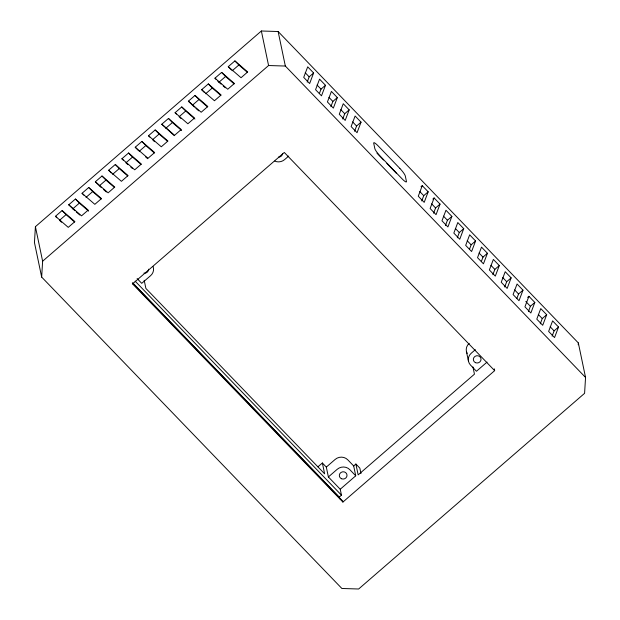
<?xml version="1.0" encoding="UTF-8"?>
<svg xmlns="http://www.w3.org/2000/svg" width="620" height="620" viewBox="0 0 620 620"><rect width="100%" height="100%" fill="white"/><g stroke="black" fill="none" stroke-linecap="round" stroke-linejoin="round"><path stroke-width="0.93" d="M35.41 226.68L34.449 242.544L41.664 277.07L341.876 588.481L358.639 589L584.59 393.32L585.551 377.456L578.336 342.93L278.124 31.519L261.361 31L35.41 226.68L42.625 261.206L41.664 277.07M578.228 344.798L578.336 342.93M307.179 82.119L309.171 76.849L313.627 72.982L307.706 66.836L303.715 77.384L309.644 83.529L313.627 72.982M319.362 93.535L321.021 89.141L325.477 85.281L319.556 79.135L315.565 89.683L321.493 95.829L325.477 85.281M330.879 106.702L332.87 101.432L337.327 97.573L331.406 91.427L327.422 101.975L333.343 108.12L337.327 97.573M342.728 118.993L344.728 113.724L349.176 109.864L343.255 103.718L339.272 114.266L345.193 120.412L349.176 109.864M354.586 131.285L356.578 126.015L361.034 122.156L355.105 116.01L351.122 126.558L357.043 132.703L361.034 122.156M422.259 185.667L418.275 196.215L424.196 202.36L428.18 191.812L422.259 185.667L420.988 186.767M421.747 200.934L423.739 195.664L428.18 191.812M434.108 197.958L430.125 208.506L436.046 214.652L440.037 204.104L434.108 197.958L432.838 199.059M433.597 213.226L435.589 207.956L440.037 204.104M445.447 225.517L447.439 220.247L451.887 216.396L445.958 210.25L441.975 220.797L447.904 226.943L451.887 216.396M457.296 237.809L459.296 232.539L463.737 228.687L457.808 222.541L453.825 233.089L459.753 239.235L463.737 228.687M469.487 249.225L471.146 244.83L475.587 240.978L469.658 234.833L465.674 245.381L471.603 251.526L475.587 240.978M481.337 261.516L482.996 257.122L487.436 253.27L481.507 247.124L477.524 257.672L483.453 263.818L487.436 253.27M492.854 274.683L494.845 269.406L499.286 265.562L493.365 259.416L489.374 269.964L495.303 276.109L499.286 265.562M504.703 286.975L506.703 281.697L511.136 277.861L505.215 271.715L501.224 282.263L507.152 288.409L511.136 277.861M516.894 298.39L518.553 293.988L522.986 290.152L517.064 284.007L513.081 294.554L519.002 300.7L522.986 290.152M528.914 296.298L524.931 306.846L530.852 312.992L534.835 302.444L528.914 296.298L527.643 297.391M528.411 311.558L530.402 306.28L534.835 302.444M540.26 323.849L542.252 318.572L546.693 314.735L540.764 308.589L536.781 319.137L542.702 325.283L546.693 314.735M552.118 336.141L554.11 330.863L558.543 327.027L552.614 320.881L548.63 331.429L554.551 337.575L558.543 327.027M55.474 216.287L62.124 210.537L74.896 221.603L68.254 227.362L55.474 216.287L56.792 217.659M68.766 204.778L75.415 199.028L88.187 210.095L81.546 215.853L68.766 204.778L74.85 210.722M82.057 193.269L88.706 187.511L101.478 198.586L94.837 204.337L82.057 193.269L84.033 195.316M95.348 181.761L101.998 176.002L114.77 187.07L108.128 192.828L95.348 181.761L101.432 187.705M108.64 170.252L115.289 164.494L128.061 175.561L121.419 181.319L108.64 170.252L111.275 172.98M121.931 158.736L128.58 152.985L141.352 164.052L134.71 169.81L121.931 158.736L123.248 160.107M135.222 147.227L141.871 141.476L154.643 152.543L148.002 158.294L135.222 147.227L138.516 150.644M148.513 135.718L155.163 129.96L167.935 141.035L161.293 146.785L148.513 135.718L149.831 137.082M161.805 124.209L168.454 118.451L181.226 129.518L174.584 135.276L161.805 124.209L174.274 135.687M175.096 112.693L181.745 106.942L194.517 118.009L187.875 123.767L175.096 112.693L176.413 114.065M188.387 101.184L195.036 95.434L207.809 106.5L201.167 112.251L188.387 101.184L194.471 107.128M201.678 89.675L208.328 83.917L221.1 94.992L214.458 100.742L201.678 89.675L204.313 92.403M214.97 78.166L221.619 72.408L234.391 83.475L227.749 89.234L214.97 78.166L216.287 79.531M228.261 66.658L234.91 60.9L247.682 71.966L241.04 77.725L228.261 66.658L231.554 70.068M59.427 220.387L66.069 214.636L74.586 222.014M72.718 208.878L79.36 203.12L88.59 211.118M86.01 197.369L92.651 191.611L101.168 198.989M99.301 185.861L105.942 180.102L114.46 187.48M112.592 174.344L119.234 168.594L127.751 175.972M141.042 164.463L132.525 157.077L125.883 162.835L128.014 164.68M139.175 151.327L145.816 145.568L154.333 152.946M152.466 139.818L159.108 134.059L167.625 141.438M165.757 128.301L172.399 122.551L181.629 130.541M179.048 116.792L185.69 111.042L194.92 119.032M192.34 105.284L198.981 99.525L207.499 106.904M205.631 93.775L212.272 88.017L220.79 95.395M217.604 80.894L218.922 82.258L225.564 76.508L234.081 83.886M232.213 70.75L238.855 64.999L247.465 72.455M42.625 261.206L268.576 65.526L285.339 66.046L585.551 377.456M132.564 283.875L284.301 152.466L494.651 370.651L342.906 502.061L132.564 283.875L132.355 282.89L342.705 501.076L342.906 502.061M288.703 156.062L284.611 159.603A8.928 8.401 -11.8 0 1 274.815 161.13M317.936 466.821L322.369 462.985L326.322 467.085L328.383 476.95L340.233 489.242L341.465 495.155L339.249 497.077L339.605 498.767M326.322 467.085L335.18 459.412A8.928 8.401 -11.8 0 1 347.75 459.8L353.679 465.946L355.733 475.811L340.233 489.242M328.383 476.95L337.241 469.27A8.928 8.401 -11.8 0 1 349.812 469.666L355.733 475.811M475.354 349.665L471.262 353.206A8.928 8.401 -11.8 0 0 470.541 365.11L476.462 371.256L487.041 362.103M353.679 465.946L355.888 464.031L359.84 468.123L360.972 473.548M218.922 82.258L221.053 84.111M223.177 85.955L225.308 87.8M195.889 108.361L198.726 110.817M179.754 117.405L181.18 118.637M153.171 140.43L154.597 141.662M145.56 156.86L147.692 158.704M130.851 167.137L132.269 168.369M103.556 189.55L106.4 192.006M76.268 211.955L79.817 215.024M60.132 221.007L61.558 222.231M305.218 72.749L309.171 76.849M317.068 85.041L321.021 89.141M328.925 97.332L332.87 101.432M340.775 109.624L344.728 113.724M352.625 121.915L356.578 126.015M419.786 191.565L423.739 195.664M431.636 203.856L435.589 207.956M443.486 216.147L447.439 220.247M455.344 228.439L459.296 232.539M467.193 240.731L471.146 244.83M479.043 253.022L482.996 257.122M490.9 265.313L494.845 269.406M502.75 277.605L506.703 281.697M514.6 289.897L518.553 293.988M525.791 301.506L530.402 306.28M538.307 314.479L542.252 318.572M550.157 326.771L554.11 330.863M376.968 153.156L383.555 159.983M386.849 163.393L395.405 172.275A7.44 1.286 49.1 0 1 396.382 173.321M234.91 60.9L238.855 64.999M221.619 72.408L225.564 76.508M208.328 83.917L212.272 88.017M195.036 95.434L198.981 99.525M181.745 106.942L185.69 111.042M168.454 118.451L172.399 122.551M155.163 129.96L159.108 134.059M141.871 141.476L145.816 145.568M128.58 152.985L132.525 157.077M115.289 164.494L119.234 168.594M101.998 176.002L105.942 180.102M88.706 187.511L92.651 191.611M75.415 199.028L79.36 203.12M137.121 278.566L141.732 283.34L150.59 275.668A8.928 8.401 -11.8 0 0 153.078 266.561M135.152 281.154L341.465 495.155M132.936 283.069L339.249 497.077M62.124 210.537L66.069 214.636M494.272 368.822L494.651 370.651M472.944 366.924L474.455 374.162L358.159 474.881L355.888 464.031M466.411 351.401L468.472 361.266M278.124 31.519L285.339 66.046M261.361 31L268.576 65.526M322.369 462.985L324.632 473.835L145.886 288.424L144.189 280.287M467.17 353.462A8.928 8.401 -11.8 0 1 469.2 343.348M282.542 153.582A3.867 3.643 -11.8 0 1 278.465 157.108M148.513 269.165A3.867 3.643 -11.8 0 1 148.521 269.646M148.459 270.119A3.867 3.643 -11.8 0 1 143.949 273.126M399.861 168.415L378.13 145.878A7.44 1.279 49.1 0 0 373.713 143.228L374.844 148.653A7.44 1.279 49.1 0 0 380.293 156.24L402.024 178.777A7.44 1.279 49.1 0 0 406.441 181.435L405.31 176.002A7.44 1.279 49.1 0 0 399.861 168.415M475.509 362.677A3.867 3.643 -11.8 0 0 481.035 358.996A3.867 3.643 -11.8 0 0 475.013 356.392A3.867 3.643 -11.8 0 0 475.509 362.677M341.488 478.741A3.867 3.643 -11.8 0 0 347.014 475.06A3.867 3.643 -11.8 0 0 340.992 472.456A3.867 3.643 -11.8 0 0 341.488 478.741"/></g></svg>
